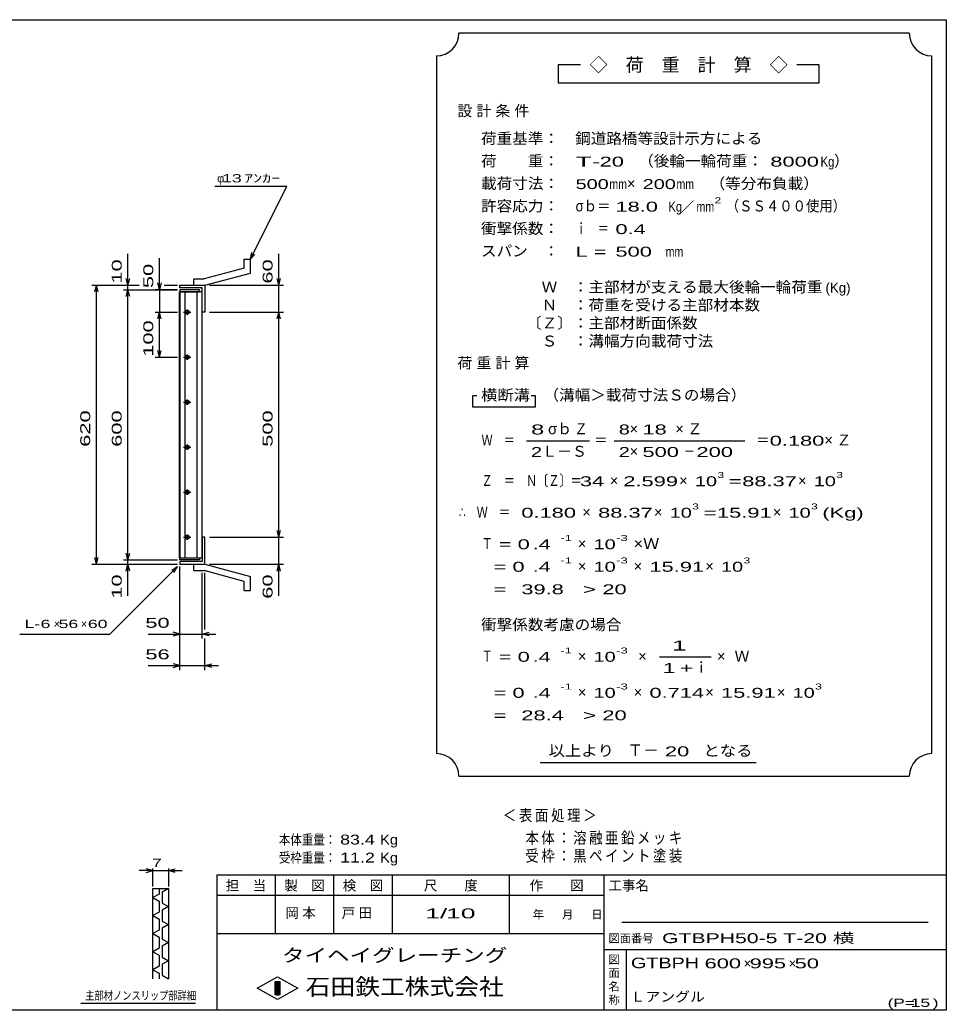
# Model space of a CAD drawing. Units: millimetres, scale not verified. Extents: x -1820 to 1731, y -1282 to 1054.
# Drawn here: x -326 to 1731, y -1146 to 1054 of the extents above; entities that cross this region are included whole.
import ezdxf
from ezdxf.enums import TextEntityAlignment as Align

# ---------------------------------------------------------------- set-up
doc = ezdxf.new("R2010")
doc.units = ezdxf.units.MM
doc.header["$LTSCALE"] = 10
for name, color, linetype, lineweight in [('0_2', 150, 'Continuous', 25), ('16', 3, 'Continuous', 25), ('19', 6, 'Continuous', 25), ('22', 2, 'Continuous', 25), ('32', 4, 'Continuous', 25)]:
    doc.layers.add(name, color=color, linetype=linetype, lineweight=lineweight)
doc.styles.add('ベクトル', font='')
doc.styles.get('ベクトル').set_extended_font_data('ベクトル')

msp = doc.modelspace()

# ---------------------------------------------------------------- linework, layer by layer
at = {"layer": '0_2'}
for p, q in [((-1729, 1053.5), (1731, 1053.5)), ((1731, 1053.5), (1731, -1146.5)), ((1731, -846.5), (111, -846.5)), ((111, -846.5), (111, -1146.5)), ((241, -846.5), (241, -976.5)), ((371, -976.5), (371, -846.5)), ((501, -846.5), (501, -976.5)), ((761, -976.5), (761, -846.5)), ((971, -846.5), (971, -1146.5)), ((971, -891.5), (111, -891.5)), ((1691, -951.5), (1011, -951.5)), ((111, -976.5), (971, -976.5)), ((971, -1011.5), (1731, -1011.5)), ((1021, -1146.5), (1021, -1011.5)), ((201, -1097.5), (246, -1072.5)), ((246, -1072.5), (291, -1097.5)), ((246, -1122.5), (201, -1097.5)), ((241, -1082.5), (251, -1082.5)), ((241, -1112.5), (241, -1082.5)), ((241, -1082.5), (243, -1082.5)), ((243, -1082.5), (243, -1112.5)), ((245, -1112.5), (245, -1082.5)), ((245, -1082.5), (247, -1082.5)), ((291, -1097.5), (246, -1122.5)), ((247, -1082.5), (247, -1112.5)), ((249, -1112.5), (249, -1082.5)), ((249, -1082.5), (251, -1082.5)), ((251, -1082.5), (251, -1112.5)), ((251, -1082.5), (251, -1112.5)), ((251, -1112.5), (241, -1112.5)), ((243, -1112.5), (245, -1112.5)), ((247, -1112.5), (249, -1112.5)), ((1731, -1146.5), (-1729, -1146.5))]:
    msp.add_line(p, q, dxfattribs=at)
at = {"layer": '16'}
for p, q in [((28.3, -141.5), (28.3, 449.5)), ((28.3, 449.5), (29, 449.5)), ((73, 454), (29, 454)), ((29, 454), (29, 449.5)), ((29, 449.5), (73, 449.5)), ((29, 449.5), (29, -141.5)), ((79, 449.5), (29, 449.5)), ((40.5, 449.5), (40.5, -141.5)), ((67.5, -141.5), (67.5, 449.5)), ((73, 449.5), (73, 454)), ((79, -141.5), (79, 449.5)), ((37.5, 404), (53.5, 404)), ((47.5, 407), (43.5, 407)), ((43.5, 401), (47.5, 401)), ((45.5, 410), (45.5, 398)), ((45.5, 310), (45.5, 298)), ((37.5, 304), (53.5, 304)), ((47.5, 307), (43.5, 307)), ((43.5, 301), (47.5, 301)), ((37.5, 204), (53.5, 204)), ((47.5, 207), (43.5, 207)), ((43.5, 201), (47.5, 201)), ((45.5, 210), (45.5, 198)), ((45.5, 110), (45.5, 98)), ((37.5, 104), (53.5, 104)), ((47.5, 107), (43.5, 107)), ((43.5, 101), (47.5, 101)), ((37.5, 4), (53.5, 4)), ((47.5, 7), (43.5, 7)), ((43.5, 1), (47.5, 1)), ((45.5, 10), (45.5, -2)), ((37.5, -96), (53.5, -96)), ((47.5, -93), (43.5, -93)), ((43.5, -99), (47.5, -99)), ((45.5, -90), (45.5, -102)), ((29, -141.5), (28.3, -141.5)), ((29, -141.5), (73, -141.5)), ((29, -146), (29, -141.5)), ((29, -141.5), (79, -141.5)), ((73, -146), (29, -146)), ((73, -141.5), (73, -146))]:
    msp.add_line(p, q, dxfattribs=at)
for centre, radius, start, end in [((43.5, 404), 3, 90, 270), ((45.5, 404), 4, 46.6, 133.4), ((45.5, 404), 4, 226.6, 313.4), ((47.5, 404), 3, 270, 90), ((45.5, 304), 4, 46.6, 133.4), ((43.5, 304), 3, 90, 270), ((45.5, 304), 4, 226.6, 313.4), ((47.5, 304), 3, 270, 90), ((43.5, 204), 3, 90, 270), ((45.5, 204), 4, 46.6, 133.4), ((45.5, 204), 4, 226.6, 313.4), ((47.5, 204), 3, 270, 90), ((43.5, 104), 3, 90, 270), ((45.5, 104), 4, 46.6, 133.4), ((45.5, 104), 4, 226.6, 313.4), ((47.5, 104), 3, 270, 90), ((43.5, 4), 3, 90, 270), ((45.5, 4), 4, 46.6, 133.4), ((45.5, 4), 4, 226.6, 313.4), ((47.5, 4), 3, 270, 90), ((43.5, -96), 3, 90, 270), ((45.5, -96), 4, 46.6, 133.4), ((45.5, -96), 4, 226.6, 313.4), ((47.5, -96), 3, 270, 90)]:
    msp.add_arc(centre, radius, start, end, dxfattribs=at)
at = {"layer": '19'}
for p, q in [((172, 522), (186, 522)), ((172, 502), (172, 522)), ((186, 491), (186, 522)), ((172, 502), (83, 478)), ((85, 464), (186, 491)), ((29, 458), (29, 464)), ((29, 464), (84, 464)), ((60, 478), (83, 478)), ((60, 464), (60, 478)), ((60, 464), (85, 464)), ((84, 464), (85, 463)), ((85, 463), (85, 404)), ((79, 458), (29, 458)), ((79, 404), (79, 458)), ((85, 404), (79, 404)), ((85, -96), (79, -96)), ((79, -96), (79, -150)), ((85, -155), (85, -96)), ((29, -150), (29, -156)), ((79, -150), (29, -150)), ((29, -156), (84, -156)), ((60, -156), (85, -156)), ((60, -170), (60, -156)), ((60, -170), (83, -170)), ((172, -194), (83, -170)), ((84, -156), (85, -155)), ((85, -156), (186, -183)), ((172, -214), (172, -194)), ((186, -214), (186, -183)), ((172, -214), (186, -214))]:
    msp.add_line(p, q, dxfattribs=at)
at = {"layer": '22', "color": 4}
for p, q in [((1649, 1023.5), (649, 1023.5)), ((599, 973.5), (599, -576.5)), ((1699, -576.5), (1699, 973.5)), ((919, 953.5), (869, 953.5)), ((869, 953.5), (869, 913.5)), ((1449, 953.5), (1399, 953.5)), ((1449, 913.5), (1449, 953.5)), ((869, 913.5), (1449, 913.5)), ((107, 684), (267, 684)), ((186, 522), (267, 684)), ((-86, 464), (-86, 534)), ((186, 522), (189, 536.6)), ((186, 522), (196, 533)), ((249, 464), (249, 534)), ((-16, 454), (-16, 524)), ((-166, 464), (-61, 464)), ((-160, 449), (-156, 464)), ((-152, 449), (-156, 464)), ((-156, -156), (-156, 464)), ((-96, 464), (-61, 464)), ((-86, 464), (-90, 479)), ((-86, 464), (-82, 479)), ((-86, 454), (-86, 464)), ((-16, 454), (-20, 469)), ((-12, 469), (-16, 454)), ((-6, 464), (24, 464)), ((-6, 464), (24, 464)), ((95, 464), (259, 464)), ((249, 464), (245, 479)), ((249, 464), (253, 479)), ((249, 404), (249, 464)), ((-96, 454), (24, 454)), ((-90, 439), (-86, 454)), ((-82, 439), (-86, 454)), ((-86, -146), (-86, 454)), ((24, 454), (-26, 454)), ((-16, 454), (-16, 404)), ((-26, 404), (24, 404)), ((-20, 389), (-16, 404)), ((-12, 389), (-16, 404)), ((-16, 304), (-16, 404)), ((95, 404), (259, 404)), ((245, 389), (249, 404)), ((253, 389), (249, 404)), ((249, -96), (249, 404)), ((-16, 304), (-20, 319)), ((-16, 304), (-12, 319)), ((-26, 304), (24, 304)), ((689, 218.5), (679, 218.5)), ((679, 218.5), (679, 193.5)), ((819, 218.5), (809, 218.5)), ((819, 193.5), (819, 218.5)), ((679, 193.5), (819, 193.5)), ((799, 118.5), (939, 118.5)), ((994, 118.5), (1284, 118.5)), ((249, -96), (245, -81)), ((249, -96), (253, -81)), ((95, -96), (259, -96)), ((249, -156), (249, -96)), ((-86, -146), (-90, -131)), ((-86, -146), (-82, -131)), ((-156, -156), (-160, -141)), ((-156, -156), (-152, -141)), ((-96, -146), (24, -146)), ((-86, -156), (-86, -146)), ((-166, -156), (24, -156)), ((-126, -311), (24, -161)), ((-96, -156), (24, -156)), ((-90, -171), (-86, -156)), ((-82, -171), (-86, -156)), ((-86, -226), (-86, -156)), ((11, -169), (24, -161)), ((16, -174), (24, -161)), ((29, -321), (29, -161)), ((29, -391), (29, -161)), ((79, -321), (79, -175)), ((85, -301), (85, -175)), ((95, -156), (259, -156)), ((245, -171), (249, -156)), ((253, -171), (249, -156)), ((249, -226), (249, -156)), ((29, -311), (14, -307)), ((79, -311), (94, -307)), ((-326, -311), (-126, -311)), ((-41, -311), (29, -311)), ((14, -315), (29, -311)), ((29, -311), (79, -311)), ((94, -315), (79, -311)), ((79, -311), (109, -311)), ((85, -391), (85, -321)), ((1094, -361.5), (1209, -361.5)), ((-41, -381), (29, -381)), ((29, -381), (14, -377)), ((14, -385), (29, -381)), ((29, -381), (85, -381)), ((85, -381), (100, -377)), ((100, -385), (85, -381)), ((85, -381), (115, -381)), ((829, -596.5), (1309, -596.5)), ((649, -626.5), (1649, -626.5))]:
    msp.add_line(p, q, dxfattribs=at)
for centre, start, end in [((599, 1023.5), 270, 0), ((1699, 1023.5), 180, 270), ((599, -626.5), 0, 90), ((1699, -626.5), 90, 180)]:
    msp.add_arc(centre, 50, start, end, dxfattribs=at)
at = {"layer": '32'}
for p, q in [((-31, -836.5), (-46, -832.5)), ((-31, -871.5), (-31, -831.5)), ((4, -831.5), (4, -871.5)), ((4, -836.5), (19, -832.5)), ((-31, -836.5), (-61, -836.5)), ((-46, -840.5), (-31, -836.5)), ((-31, -836.5), (4, -836.5)), ((19, -840.5), (4, -836.5)), ((4, -836.5), (34, -836.5)), ((-31, -876.5), (4, -876.5)), ((-31, -1076.5), (-31, -876.5)), ((-17, -876.5), (-17, -888.5)), ((4, -876.5), (-10, -884.5)), ((4, -876.5), (4, -1076.5)), ((-17, -888.5), (-31, -896.5)), ((-31, -896.5), (-17, -904.5)), ((-10, -884.5), (-10, -908.5)), ((-17, -904.5), (-17, -928.5)), ((-10, -908.5), (4, -916.5)), ((4, -916.5), (-10, -924.5)), ((-17, -928.5), (-31, -936.5)), ((-31, -936.5), (-17, -944.5)), ((-17, -944.5), (-17, -968.5)), ((-10, -924.5), (-10, -948.5)), ((-10, -948.5), (4, -956.5)), ((4, -956.5), (-10, -964.5)), ((-10, -964.5), (-10, -988.5)), ((-17, -968.5), (-31, -976.5)), ((-31, -976.5), (-17, -984.5)), ((-17, -984.5), (-17, -1008.5)), ((-10, -988.5), (4, -996.5)), ((-17, -1008.5), (-31, -1016.5)), ((4, -996.5), (-10, -1004.5)), ((-10, -1004.5), (-10, -1028.5)), ((-31, -1016.5), (-17, -1024.5)), ((-17, -1024.5), (-17, -1048.5)), ((-10, -1028.5), (4, -1036.5)), ((-17, -1048.5), (-31, -1056.5)), ((4, -1036.5), (-10, -1044.5)), ((-10, -1044.5), (-10, -1068.5)), ((-31, -1056.5), (-17, -1064.5)), ((-17, -1064.5), (-17, -1076.5)), ((-10, -1068.5), (4, -1076.5)), ((64, -1131.5), (-191, -1131.5))]:
    msp.add_line(p, q, dxfattribs=at)

# ---------------------------------------------------------------- texts
at = {"layer": '0_2', "style": 'ベクトル'}
for s, height, p in [('担\u3000当', 21.99, (131, -869.5)), ('製\u3000図', 21.99, (261, -869.5)), ('検\u3000図', 21.99, (391, -869.5)), ('尺\u3000\u3000度', 21.99, (571, -869.5)), ('作\u3000\u3000図', 21.99, (806, -869.5)), ('工事名', 21.99, (981, -869.5)), ('年', 18.3, (813, -934)), ('月', 18.3, (878, -934)), ('日', 18.3, (943, -934)), ('図面番号', 18.33, (981, -987)), ('図', 18.3, (981, -1034)), ('面', 18.3, (981, -1064)), ('名', 18.3, (981, -1094)), ('称', 18.3, (981, -1124))]:
    msp.add_text(s, height=height, dxfattribs=at).set_placement(p, align=Align.MIDDLE_LEFT)
at = {"layer": '0_2', "color": 222, "style": 'ベクトル'}
for s, height, width, p in [('タイヘイグレーチング', 29.33, 1.25, (256, -1024.5)), ('石田鉄工株式会社', 36.66, 1.1, (308.5, -1094.5))]:
    msp.add_text(s, height=height, dxfattribs=dict(at, width=width)).set_placement(p, align=Align.MIDDLE_LEFT)
at = {"layer": '22', "style": 'ベクトル'}
for s, height, p in [('◇\u3000荷\u3000重\u3000計\u3000算\u3000◇', 29.33, (939, 953.5)), ('）', 24.2, (1482, 740)), ('φ', 18.3, (112, 701.5)), ('×', 24.2, (1022, 690)), ('／', 22, (1141.5, 638.5)), ('(Kg)', 21.99, (1463, 458.5)), ('σｂ', 24.19, (847, 145)), ('×', 24.2, (1028, 145)), ('Ｌ－Ｓ', 24.19, (834, 95)), ('×', 24.2, (1028, 95)), ('×', 24.2, (984, 30)), ('×', 24.2, (1138, 30)), ('×', 24.2, (1402, 30)), ('×', 24.2, (923, -40)), ('×', 24.2, (1082, -40)), ('×', 24.2, (1346, -40)), ('×', 24.2, (913, -110)), ('×', 24.2, (913, -160)), ('×', 24.2, (1037, -160)), ('×', 24.2, (1196, -160)), ('×', 18.3, (-251, -288.5)), ('×', 18.3, (-191, -288.5)), ('Ｗ', 24.2, (1261, -360)), ('×', 24.2, (913, -360)), ('×', 24.2, (1047, -360)), ('ｉ', 24.2, (1170.5, -385)), ('×', 24.2, (1222, -360)), ('×', 24.2, (913, -440)), ('×', 24.2, (1037, -440)), ('×', 24.2, (1196, -440)), ('×', 24.2, (1355, -440)), ('Ｔ－', 25.66, (1023, -569)), ('×', 22, (1281, -1042.5)), ('×', 22, (1381, -1042.5))]:
    msp.add_text(s, height=height, dxfattribs=at).set_placement(p, align=Align.MIDDLE_LEFT)
for s, height, width, p in [('荷重基準：\u3000', 24.19, 1.05, (698, 790)), ('鋼道路橋等設計示方による', 24.19, 1.05, (907, 790)), ('荷\u3000\u3000重：\u3000', 24.19, 1.05, (698, 740)), ('T-', 21.99, 2, (908, 738.5)), (' 20 ', 21.99, 1.65, (948, 738.5)), ('（後輪一輪荷重：', 24.19, 1.05, (1047, 740)), (' 8000', 21.99, 1.65, (1327, 738.5)), ('Kg', 21.99, 0.85, (1452, 738.5)), (' 13 ', 18.33, 1.6, (112, 701.5)), ('ｱﾝｶｰ', 18.33, 1.6, (172, 701.5)), ('載荷寸法：\u3000', 24.19, 1.05, (698, 690)), ('\u3000（等分布負載）', 24.19, 1.05, (1171, 690)), ('500', 21.99, 1.5, (908, 688.5)), ('mm', 21.99, 0.8, (983, 688.5)), ('200', 21.99, 1.5, (1057, 688.5)), ('mm', 21.99, 0.8, (1132, 688.5)), ('許容応力：\u3000', 24.19, 1.05, (698, 640)), ('σｂ＝', 24.19, 0.9, (908, 640)), (' 18.0', 21.99, 1.65, (983, 638.5)), ('Kg', 21.99, 0.85, (1114, 638.5)), ('mm', 21.99, 0.8, (1176.5, 638.5)), ('2', 13.2, 1.5, (1216.5, 652.5)), ('（ＳＳ４００使用）', 24.19, 0.9, (1241.5, 640)), ('衝撃係数：\u3000', 24.19, 1.05, (698, 590)), ('ｉ\u3000＝', 24.19, 0.75, (908, 590)), (' 0.4', 21.99, 1.65, (983, 588.5)), ('スパン\u3000：\u3000', 24.19, 1.05, (698, 540)), ('L =', 21.99, 1.65, (908, 538.5)), (' 500 ', 21.99, 1.65, (983, 538.5)), ('mm', 21.99, 0.8, (1108, 538.5)), ('\u3000Ｗ\u3000：主部材が支える最大後輪一輪荷重', 24.19, 1.05, (798, 460)), ('\u3000Ｎ\u3000：荷重を受ける主部材本数', 24.19, 1.05, (798, 420)), ('〔Ｚ〕：主部材断面係数', 24.19, 1.05, (798, 380)), ('\u3000Ｓ\u3000：溝幅方向載荷寸法', 24.19, 1.05, (798, 340)), ('横断溝', 24.19, 1.1, (698, 220)), ('\u3000（溝幅＞載荷寸法Ｓの場合）', 24.19, 1.05, (802, 220)), ('8', 22, 1.8, (809, 143.5)), ('Ｚ', 24.2, 0.9, (905, 145)), ('8', 22, 1.5, (1004, 143.5)), (' 18 ', 21.99, 1.65, (1043, 143.5)), ('Ｗ\u3000＝', 24.19, 0.75, (699, 120)), ('＝', 24.2, 0.9, (949, 120)), ('＝', 24.2, 0.9, (1309, 120)), ('0.180', 21.99, 1.65, (1339, 118.5)), ('2', 22, 1.5, (809, 93.5)), ('2', 22, 1.5, (1004, 93.5)), (' 500 ', 21.99, 1.65, (1043, 93.5)), ('－', 24.2, 0.75, (1148, 95)), (' 200 ', 21.99, 1.65, (1163, 93.5)), ('Ｚ\u3000＝\u3000Ｎ〔Ｚ〕＝', 24.19, 0.75, (699, 30)), ('3', 13.2, 1.5, (1223, 42.5)), ('3', 13.2, 1.5, (1487, 42.5)), (' 34 ', 21.99, 1.65, (904, 28.5)), ('2.599', 21.99, 1.65, (1014, 28.5)), ('10', 21.99, 1.5, (1173, 28.5)), ('=', 22, 1.7, (1248, 28.5)), ('88.37', 21.99, 1.65, (1278, 28.5)), ('10', 21.99, 1.5, (1437, 28.5)), ('3', 13.2, 1.5, (1167, -27.5)), ('3', 13.2, 1.5, (1431, -27.5)), ('∴\u3000Ｗ\u3000＝', 24.19, 0.75, (649, -40)), (' 0.180', 21.99, 1.65, (774, -41.5)), ('88.37', 21.99, 1.65, (958, -41.5)), ('10', 21.99, 1.5, (1117, -41.5)), ('=', 22, 1.7, (1192, -41.5)), ('15.91', 21.99, 1.65, (1222, -41.5)), ('10', 21.99, 1.5, (1381, -41.5)), ('(Kg)', 21.99, 1.65, (1456, -41.5)), ('Ｔ', 24.2, 0.75, (699, -110)), (' = 0', 21.99, 1.65, (724, -111.5)), (' .4 ', 21.99, 1.65, (799, -111.5)), ('-1', 13.2, 1.65, (874, -97.5)), ('10', 21.99, 1.5, (948, -111.5)), ('-3', 13.2, 1.65, (998, -97.5)), ('×Ｗ', 24.19, 1.1, (1037, -110)), ('  = 0', 21.99, 1.65, (699, -161.5)), (' .4 ', 21.99, 1.65, (799, -161.5)), ('-1', 13.2, 1.65, (874, -147.5)), ('10', 21.99, 1.5, (948, -161.5)), ('-3', 13.2, 1.65, (998, -147.5)), ('15.91', 21.99, 1.65, (1072, -161.5)), ('10', 21.99, 1.5, (1231, -161.5)), ('3', 13.2, 1.5, (1281, -147.5)), ('  =', 21.99, 1.65, (699, -211.5)), (' 39.8', 21.99, 1.65, (774, -211.5)), ('>', 22, 1.7, (924, -211.5)), (' 20 ', 21.99, 1.65, (954, -211.5)), ('L-', 18.33, 1.6, (-316, -288.5)), (' 6 ', 18.33, 1.6, (-291, -288.5)), (' 56 ', 18.33, 1.6, (-251, -288.5)), (' 60 ', 18.33, 1.6, (-186, -288.5)), (' 50 ', 21.99, 1.65, (-61, -286)), ('衝撃係数考慮の場合', 24.19, 1.05, (698, -290)), (' 56 ', 21.99, 1.65, (-61, -356)), ('Ｔ', 24.2, 0.75, (699, -360)), (' = 0', 21.99, 1.65, (724, -361.5)), (' .4 ', 21.99, 1.65, (799, -361.5)), ('-1', 13.2, 1.65, (874, -347.5)), ('10', 21.99, 1.5, (948, -361.5)), ('-3', 13.2, 1.65, (998, -347.5)), ('  = 0', 21.99, 1.65, (699, -441.5)), (' .4 ', 21.99, 1.65, (799, -441.5)), ('-1', 13.2, 1.65, (874, -427.5)), ('10', 21.99, 1.5, (948, -441.5)), ('-3', 13.2, 1.65, (998, -427.5)), ('0.714', 21.99, 1.65, (1072, -441.5)), ('15.91', 21.99, 1.65, (1231, -441.5)), ('10', 21.99, 1.5, (1390, -441.5)), ('3', 13.2, 1.5, (1440, -427.5)), (' 28.4', 21.99, 1.65, (774, -491.5)), ('>', 22, 1.7, (924, -491.5)), (' 20 ', 21.99, 1.65, (954, -491.5)), ('  =', 21.99, 1.65, (699, -491.5)), ('以上より\u3000', 24.19, 1.1, (848, -570)), (' 20 ', 21.99, 1.65, (1093, -571.5)), ('となる', 24.19, 1.1, (1192, -570)), ('本体重量：', 21.99, 0.85, (249, -767.5)), (' 83.4', 21.99, 1.35, (374, -767.5)), ('Kg', 21.99, 1.1, (474, -767.5)), ('受枠重量：', 21.99, 0.85, (249, -807.5)), (' 11.2', 21.99, 1.35, (374, -807.5)), ('Kg', 21.99, 1.1, (474, -807.5)), ('1/', 21.99, 2, (574, -931.5)), (' 10 ', 21.99, 2, (604, -931.5)), ('GTBPH50-5 T-20 横     ', 21.99, 1.6, (1100, -986.5)), ('GTBPH', 23.46, 1.4, (1031, -1041.5)), (' 600 ', 21.99, 1.65, (1181, -1042.5)), (' 995 ', 21.99, 1.65, (1281, -1042.5)), (' 50 ', 21.99, 1.65, (1381, -1042.5)), ('Ｌアングル', 21.99, 1.1, (1030, -1116.5)), ('(P=', 18.33, 1.55, (1601, -1130)), (' 15 ', 18.33, 1.6, (1641, -1130)), (')', 18.3, 1.6, (1701, -1130))]:
    msp.add_text(s, height=height, dxfattribs=dict(at, width=width)).set_placement(p, align=Align.MIDDLE_LEFT)
at = {"layer": '22', "style": 'ベクトル', "width": 1.65}
for s, p in [(' 10 ', (-111, 454)), (' 50 ', (-41, 444)), (' 60 ', (224, 454)), (' 100 ', (-41, 291.5)), (' 620 ', (-181, 91.5)), (' 600 ', (-111, 91.5)), (' 500 ', (224, 91.5)), (' 10 ', (-111, -246)), (' 60 ', (224, -246))]:
    msp.add_text(s, height=21.99, rotation=90, dxfattribs=at).set_placement(p, align=Align.MIDDLE_LEFT)
at = {"layer": '22', "attachment_point": 4, "style": 'ベクトル'}
for s, insert, char_height in [('\\T1.28;設計条件', (645.5, 850), 24.19), ('\\T1.28;荷重計算', (645.5, 290), 24.19), ('\\T1.42;×Ｚ', (1129.5, 145), 24.19), ('\\T1.42;×Ｚ', (1460.5, 120), 24.19), ('\\T1.25;\\W2;\\~1\\~', (1101.5, -336.5), 21.99), ('\\T1.33;\\W1.75;1+', (1101.5, -386.5), 21.99), ('\\T1.2;\\W0.85;＜表面処理＞', (746.5, -715), 25.66), ('\\T1.19;\\W0.85;本体：溶融亜鉛メッキ', (796.5, -765), 25.66), ('\\T1.19;\\W0.85;受枠：黒ペイント塗装', (796.5, -805), 25.66), ('\\T1.25;岡本\u3000', (263.5, -931.5), 21.99), ('\\T1.25;戸田\u3000', (388.5, -931.5), 21.99)]:
    msp.add_mtext(s, dxfattribs=dict(at, insert=insert, char_height=char_height))
at = {"layer": '32', "color": 2, "style": 'ベクトル'}
for s, width, p in [(' 7 ', 1.6, (-43.5, -819)), ('主部材ノンスリップ部詳細', 0.8, (-181, -1114))]:
    msp.add_text(s, height=18.33, dxfattribs=dict(at, width=width)).set_placement(p, align=Align.MIDDLE_LEFT)

doc.saveas('drawing.dxf')
